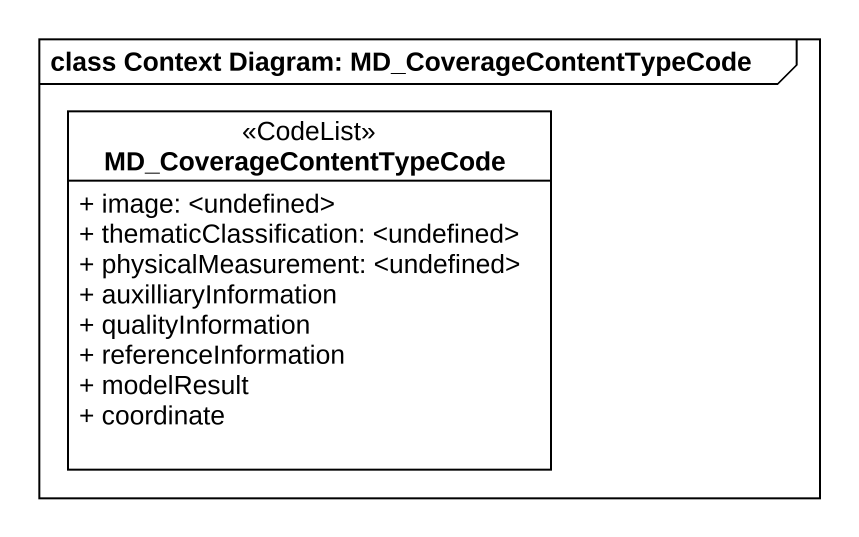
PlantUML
@startuml
mainframe class Context Diagram: MD_CoverageContentTypeCode
hide circle
hide empty members
skinparam classAttributeIconSize 0
class MD_CoverageContentTypeCode <<CodeList>> #FFFFFF {
  + image: <undefined>
  + thematicClassification: <undefined>
  + physicalMeasurement: <undefined>
  + auxilliaryInformation
  + qualityInformation
  + referenceInformation
  + modelResult
  + coordinate
}
@enduml
